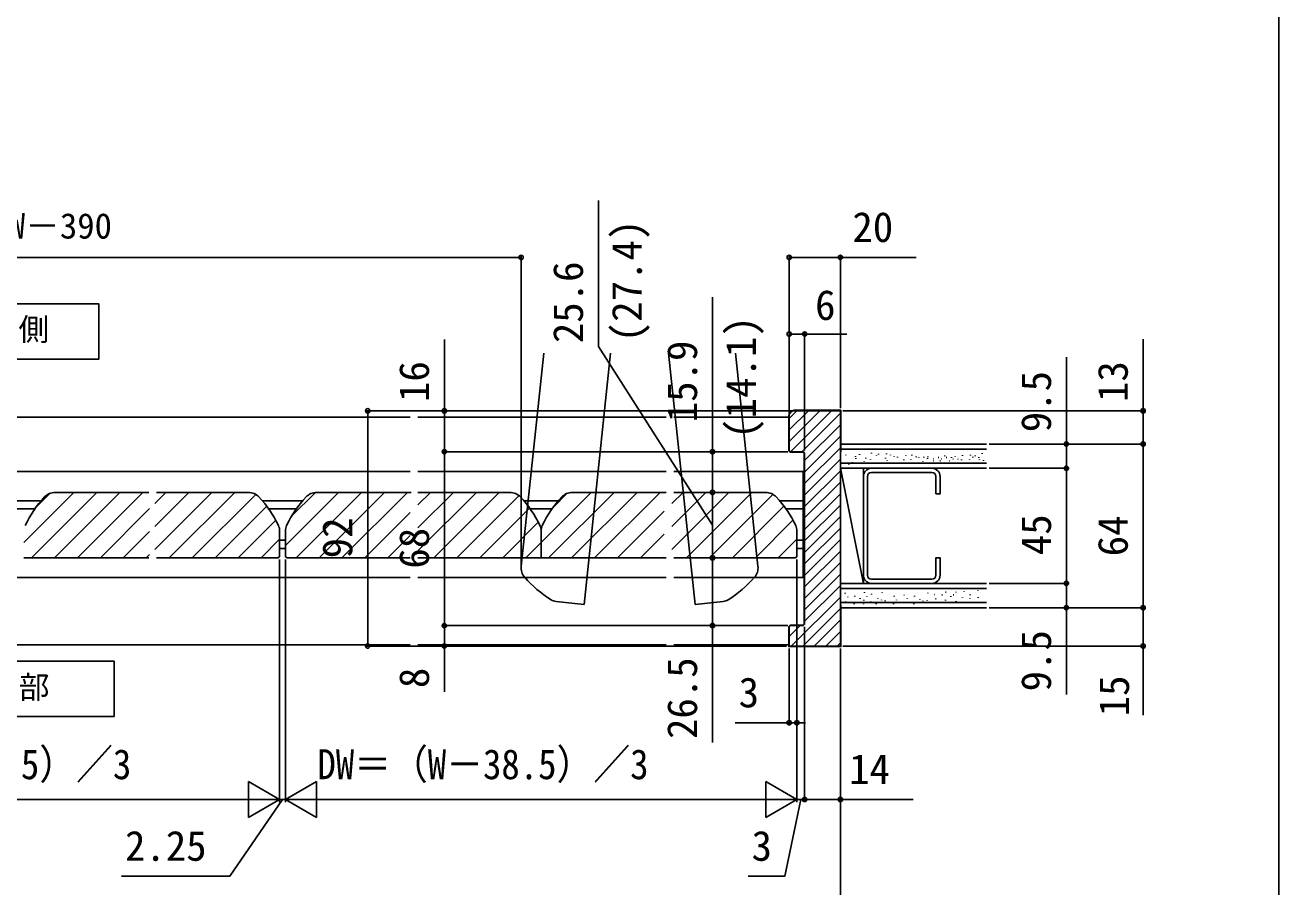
# Model space of a CAD drawing. Units: millimetres, scale not verified. Extents: x -700 to 700, y -1045 to 1039.
# Drawn here: x 209.7 to 700, y -334.4 to 2.6 of the extents above; entities that cross this region are included whole.
import ezdxf
from ezdxf.enums import TextEntityAlignment as Align

# ---------------------------------------------------------------- set-up
doc = ezdxf.new("R2010")
doc.units = ezdxf.units.MM
doc.header["$LTSCALE"] = 6
for name, color, linetype in [('0-2_USER1', 3, 'Continuous'), ('0-3_YKK_11', 7, 'Continuous'), ('0-4_YKK_12', 2, 'Continuous'), ('0-7_YKK_D', 6, 'Continuous'), ('0-8_YKK_ZWAK', 7, 'Continuous'), ('0-9_YSS_K', 3, 'Continuous')]:
    doc.layers.add(name, color=color, linetype=linetype)
doc.styles.add('ＭＳ ゴシック', font='')
doc.styles.get('ＭＳ ゴシック').set_extended_font_data('MS Gothic')

msp = doc.modelspace()

# ---------------------------------------------------------------- linework, layer by layer
at = {"layer": '0-2_USER1'}
for points in [[(180.71, -106.382), (238.49, -106.382), (238.49, -128.048), (180.71, -128.048)], [(168.72, -246.1), (244.487, -246.1), (244.487, -267.766), (168.72, -267.766)]]:
    msp.add_lwpolyline(points, close=True, dxfattribs=at)
at = {"layer": '0-3_YKK_11'}
for p, q in [((508.3, -150.238), (508.3, -163.821)), ((528.7, -148.038), (510.5, -148.038)), ((528.7, -164.238), (528.7, -148.038)), ((528.5, -164.238), (528.7, -164.238)), ((528.7, -224.238), (528.5, -224.238))]:
    msp.add_line(p, q, dxfattribs=at)
for points in [[(528.5, -169.238), (528.5, -240.238), (508.5, -240.238), (508.5, -232.738), (509, -232.238), (514, -232.238), (514.5, -231.738), (514.5, -164.738), (514, -164.238), (509, -164.238), (508.5, -163.738), (508.5, -150.238)], [(510.5, -148.238), (528.5, -148.238), (528.5, -169.238)], [(508.3, -163.821), (508.917, -164.438), (513.917, -164.438), (514.3, -164.821), (514.3, -231.655), (513.917, -232.038), (508.917, -232.038), (508.3, -232.655), (508.3, -240.438), (528.7, -240.438), (528.7, -224.238)]]:
    msp.add_lwpolyline(points, dxfattribs=at)
for radius in [2.2, 2]:
    msp.add_arc((510.5, -150.238), radius, 90.00001, 179.99999, dxfattribs=at)
at = {"layer": '0-4_YKK_12'}
for p, q in [((403.709, -209.035), (412.494, -125.738)), ((428.282, -223.936), (438.638, -125.738)), ((471.718, -223.936), (461.362, -125.738)), ((496.291, -209.035), (487.506, -125.738)), ((58.85, -150.738), (360.35, -150.738)), ((363.35, -150.738), (460.35, -150.738)), ((463.35, -150.738), (508.5, -150.738)), ((360.35, -172.038), (58.85, -172.038)), ((460.35, -172.038), (363.35, -172.038)), ((514, -172.038), (463.35, -172.038)), ((514, -172.038), (514, -213.438)), ((209.25, -199.701), (228.814, -180.138)), ((212.194, -205.738), (237.794, -180.138)), ((213.915, -186.056), (219.458, -180.513)), ((221.174, -205.738), (246.774, -180.138)), ((258.1, -180.138), (221.492, -180.138)), ((230.154, -205.738), (255.754, -180.138)), ((260.4, -184.472), (264.735, -180.138)), ((260.4, -193.453), (273.715, -180.138)), ((260.4, -202.433), (282.695, -180.138)), ((297.008, -180.138), (261.1, -180.138)), ((266.075, -205.738), (291.675, -180.138)), ((275.056, -205.738), (299.88, -180.914)), ((311.5, -200.919), (332.281, -180.138)), ((313.812, -189.626), (323.282, -180.156)), ((315.661, -205.738), (341.261, -180.138)), ((323.742, -180.138), (360.688, -180.138)), ((324.641, -205.738), (350.241, -180.138)), ((333.622, -205.738), (359.222, -180.138)), ((363.35, -180.138), (399.258, -180.138)), ((363.35, -184.99), (368.202, -180.138)), ((363.35, -193.97), (377.182, -180.138)), ((363.35, -202.95), (386.162, -180.138)), ((369.543, -205.738), (395.143, -180.138)), ((411.5, -199.701), (431.064, -180.138)), ((414.444, -205.738), (440.044, -180.138)), ((416.165, -186.056), (421.708, -180.513)), ((423.424, -205.738), (449.024, -180.138)), ((460.35, -180.138), (423.742, -180.138)), ((432.404, -205.738), (458.004, -180.138)), ((462.65, -184.472), (466.985, -180.138)), ((462.65, -193.453), (475.965, -180.138)), ((462.65, -202.433), (484.945, -180.138)), ((499.258, -180.138), (463.35, -180.138)), ((468.325, -205.738), (493.925, -180.138)), ((477.306, -205.738), (502.13, -180.914)), ((202.468, -183.388), (215.693, -183.388)), ((284.036, -205.738), (304.215, -185.558)), ((302.468, -183.388), (318.282, -183.388)), ((378.523, -205.738), (402.849, -181.411)), ((387.503, -205.738), (406.982, -186.259)), ((404.718, -183.388), (417.943, -183.388)), ((486.286, -205.738), (506.465, -185.558)), ((505.057, -183.388), (514, -183.388)), ((204.968, -186.588), (213.252, -186.588)), ((239.135, -205.738), (258.4, -186.472)), ((293.016, -205.738), (307.73, -191.024)), ((304.968, -186.588), (315.782, -186.588)), ((342.602, -205.738), (360.35, -187.99)), ((407.218, -186.588), (415.502, -186.588)), ((441.385, -205.738), (459.65, -187.472)), ((495.266, -205.738), (509.98, -191.024)), ((507.498, -186.588), (514, -186.588)), ((248.115, -205.738), (258.4, -195.453)), ((309.25, -195.138), (309.25, -205.411)), ((311.5, -195.138), (311.5, -205.411)), ((396.483, -205.738), (410.401, -191.82)), ((411.5, -195.138), (411.5, -205.738)), ((411.5, -195.138), (411.5, -205.738)), ((511.5, -195.138), (511.5, -205.411)), ((301.996, -205.738), (309.25, -198.484)), ((309.25, -198.888), (311.5, -198.888)), ((351.582, -205.738), (360.35, -196.97)), ((405.464, -205.738), (411.5, -199.701)), ((450.365, -205.738), (459.65, -196.453)), ((504.246, -205.738), (511.5, -198.484)), ((511.5, -198.888), (514, -198.888)), ((258.1, -205.738), (209.25, -205.738)), ((257.095, -205.738), (258.4, -204.433)), ((308.55, -205.738), (261.1, -205.738)), ((308.55, -205.738), (309.25, -205.411)), ((309.25, -202.088), (311.5, -202.088)), ((312.2, -205.738), (311.5, -205.411)), ((312.2, -205.738), (360.35, -205.738)), ((363.35, -205.738), (411.5, -205.738)), ((460.35, -205.738), (411.5, -205.738)), ((459.345, -205.738), (459.65, -205.433)), ((510.8, -205.738), (463.35, -205.738)), ((510.8, -205.738), (511.5, -205.411)), ((511.5, -202.088), (514, -202.088)), ((58.85, -213.438), (360.35, -213.438)), ((363.35, -213.438), (460.35, -213.438)), ((463.35, -213.438), (514, -213.438)), ((474.313, -213.438), (514, -213.438)), ((417.343, -222.782), (428.282, -223.936)), ((482.657, -222.782), (471.718, -223.936)), ((58.85, -239.738), (360.35, -239.738)), ((363.35, -239.738), (460.35, -239.738)), ((463.35, -239.738), (508.5, -239.738))]:
    msp.add_line(p, q, dxfattribs=at)
for centre, radius, start, end in [((221.492, -185.838), 5.7, 90, 136.77834), ((297.008, -185.838), 5.7, 43.22166, 90), ((323.742, -185.838), 5.7, 90, 136.77834), ((399.258, -185.838), 5.7, 43.22166, 90), ((423.742, -185.838), 5.7, 90, 136.77834), ((499.258, -185.838), 5.7, 43.22166, 90), ((249.183, -211.861), 43.7, 136.77834, 154.60847), ((269.317, -211.861), 43.7, 25.39153, 43.22166), ((351.433, -211.861), 43.7, 136.77834, 154.60847), ((371.567, -211.861), 43.7, 25.39153, 43.22166), ((451.433, -211.861), 43.7, 136.77834, 154.60847), ((471.567, -211.861), 43.7, 25.39153, 43.22166), ((304.55, -195.138), 4.7, 0, 25.39153), ((316.2, -195.138), 4.7, 154.60847, 180), ((406.8, -195.138), 4.7, 0, 25.39153), ((416.2, -195.138), 4.7, 154.60847, 180), ((506.8, -195.138), 4.7, 0, 25.39153), ((409.378, -209.633), 5.7, 173.98, 220.75834), ((490.622, -209.633), 5.7, 319.24166, 6.02), ((438.162, -184.823), 43.7, 220.75834, 238.58847), ((461.838, -184.823), 43.7, 301.41153, 319.24166), ((417.836, -218.108), 4.7, 238.58847, 263.98), ((482.164, -218.108), 4.7, 276.02, 301.41153)]:
    msp.add_arc(centre, radius, start, end, dxfattribs=at)
at = {"layer": '0-7_YKK_D'}
for p, q in [((14.791, -88.238), (403.678, -88.238)), ((403.678, -208.633), (403.678, -87.238)), ((508.5, -149.238), (508.5, -87.238)), ((528.5, -147.238), (528.5, -87.238)), ((508.5, -149.238), (508.5, -117.238)), ((514.5, -163.738), (514.5, -117.238)), ((509.5, -148.238), (342.678, -148.238)), ((343.678, -148.238), (343.678, -240.238)), ((509.5, -148.238), (372.678, -148.238)), ((529.5, -148.238), (647.906, -148.238)), ((586.678, -161.235), (617.906, -161.235)), ((587.906, -161.238), (647.906, -161.238)), ((587.906, -161.238), (647.906, -161.238)), ((646.906, -225.235), (646.906, -161.238)), ((508, -164.238), (372.678, -164.238)), ((506.5, -164.238), (372.678, -164.238)), ((373.678, -164.238), (373.678, -232.238)), ((508, -164.238), (477.5, -164.238)), ((586.678, -170.735), (617.906, -170.735)), ((586.678, -170.735), (617.906, -170.735)), ((616.906, -170.735), (616.906, -215.735)), ((498.258, -180.138), (477.5, -180.138)), ((498.258, -180.138), (477.5, -180.138)), ((478.5, -180.138), (478.5, -205.738)), ((506.5, -205.738), (477.5, -205.738)), ((506.5, -205.738), (477.5, -205.738)), ((309.25, -206.411), (309.25, -301.238)), ((309.25, -206.411), (309.25, -301.238)), ((311.5, -206.411), (311.5, -301.238)), ((311.5, -206.411), (311.5, -301.238)), ((511.5, -206.411), (511.5, -301.238)), ((511.5, -206.411), (511.5, -301.238)), ((511.5, -206.411), (511.5, -271.238)), ((586.678, -215.735), (617.906, -215.735)), ((586.678, -215.735), (617.906, -215.735)), ((586.678, -225.235), (647.906, -225.235)), ((586.678, -225.235), (647.906, -225.235)), ((586.678, -225.235), (617.906, -225.235)), ((508, -232.238), (372.678, -232.238)), ((508, -232.238), (372.678, -232.238)), ((508, -232.238), (477.5, -232.238)), ((514.5, -232.738), (514.5, -301.238)), ((514.5, -232.738), (514.5, -301.238)), ((506.5, -240.238), (342.678, -240.238)), ((507.5, -240.238), (372.678, -240.238)), ((529.5, -240.238), (647.906, -240.238)), ((508.5, -241.238), (508.5, -271.238)), ((528.5, -241.238), (528.5, -361.238)), ((528.5, -241.238), (528.5, -301.238)), ((508.5, -270.238), (487.427, -270.238)), ((511.5, -270.238), (508.5, -270.238)), ((511.5, -270.238), (514.9, -270.238)), ((309.25, -300.238), (297.126, -293.238)), ((297.126, -293.238), (297.126, -307.238)), ((311.5, -300.238), (323.624, -293.238)), ((323.624, -307.238), (323.624, -293.238)), ((511.5, -300.238), (499.376, -293.238)), ((499.376, -293.238), (499.376, -307.238)), ((123.25, -300.238), (295.25, -300.238)), ((309.25, -300.238), (285.001, -300.238)), ((309.25, -300.238), (297.126, -307.238)), ((309.25, -300.238), (305.85, -300.238)), ((309.25, -300.238), (311.5, -300.238)), ((309.25, -300.238), (311.5, -300.238)), ((311.5, -300.238), (314.9, -300.238)), ((311.5, -300.238), (323.624, -307.238)), ((311.5, -300.238), (335.749, -300.238)), ((325.5, -300.238), (497.5, -300.238)), ((511.5, -300.238), (487.251, -300.238)), ((511.5, -300.238), (499.376, -307.238)), ((511.5, -300.238), (508.1, -300.238)), ((511.5, -300.238), (514.5, -300.238)), ((511.5, -300.238), (514.5, -300.238)), ((514.5, -300.238), (517.9, -300.238))]:
    msp.add_line(p, q, dxfattribs=at)
for points in [[(478.5, -192.938), (433.887, -123.094), (433.887, -66.003)], [(508.5, -88.238), (528.5, -88.238), (558.173, -88.238)], [(478.5, -180.138), (478.5, -164.238), (478.5, -103.747)], [(373.678, -164.238), (373.678, -148.238), (373.678, -120.292)], [(508.5, -118.238), (514.5, -118.238), (530.991, -118.238)], [(646.906, -161.238), (646.906, -148.238), (646.906, -120.201)], [(616.906, -170.735), (616.906, -161.235), (616.906, -127.289)], [(478.5, -205.738), (478.5, -232.238), (478.5, -277.911)], [(616.906, -215.735), (616.906, -225.235), (616.906, -259.18)], [(646.906, -225.235), (646.906, -240.238), (646.906, -267.274)], [(373.678, -232.238), (373.678, -240.238), (373.678, -258.092)], [(310.375, -300.238), (289.724, -330.238), (247.451, -330.238)], [(513, -300.238), (506.751, -330.238), (492.479, -330.238)], [(514.5, -300.238), (528.5, -300.238), (556.991, -300.238)]]:
    msp.add_lwpolyline(points, dxfattribs=at)
for centre in [(403.678, -88.238), (508.5, -88.238), (528.5, -88.238), (508.5, -118.238), (514.5, -118.238), (343.678, -148.238), (373.678, -148.238), (646.906, -148.238), (616.906, -161.235), (646.906, -161.238), (646.906, -161.238), (373.678, -164.238), (373.678, -164.238), (478.5, -164.238), (616.906, -170.735), (616.906, -170.735), (478.5, -180.138), (478.5, -180.138), (478.5, -205.738), (478.5, -205.738), (616.906, -215.735), (616.906, -215.735), (616.906, -225.235), (646.906, -225.235), (646.906, -225.235), (373.678, -232.238), (373.678, -232.238), (478.5, -232.238), (343.678, -240.238), (373.678, -240.238), (646.906, -240.238), (508.5, -270.238), (511.5, -270.238), (514.5, -300.238), (514.5, -300.238), (528.5, -300.238)]:
    msp.add_circle(centre, 0.85, dxfattribs=at)
at = {"layer": '0-8_YKK_ZWAK'}
msp.add_lwpolyline([(-700, -1044.6), (700, -1044.6), (700, 995.4)], dxfattribs=at)
at = {"layer": '0-9_YSS_K'}
for p, q in [((508.5, -151.255), (511.517, -148.238)), ((508.5, -155.745), (516.007, -148.238)), ((508.5, -160.235), (520.498, -148.238)), ((508.994, -164.232), (524.988, -148.238)), ((513.478, -164.238), (528.5, -149.216)), ((514.5, -167.706), (528.5, -153.706)), ((514.5, -172.196), (528.5, -158.196)), ((528.5, -161.235), (585.678, -161.235)), ((528.5, -170.735), (528.5, -161.235)), ((514.5, -176.686), (528.5, -162.686)), ((528.5, -163.235), (585.678, -163.235)), ((530.603, -165.414), (530.603, -165.614)), ((534.376, -166.007), (534.376, -166.207)), ((536.039, -165.228), (536.039, -165.428)), ((538.407, -166.686), (538.407, -166.886)), ((540.682, -164.722), (540.682, -164.922)), ((542.663, -165.67), (542.663, -165.87)), ((543.371, -165.066), (543.371, -165.266)), ((546.171, -166.632), (546.171, -166.832)), ((546.511, -164.953), (546.511, -165.153)), ((548.101, -165.447), (548.101, -165.647)), ((549.558, -166.099), (549.558, -166.299)), ((550.793, -166.26), (550.793, -166.46)), ((554.139, -165.704), (554.139, -165.904)), ((556.494, -165.507), (556.494, -165.707)), ((558.176, -166.152), (558.176, -166.352)), ((559.186, -166.32), (559.186, -166.52)), ((561.204, -166.292), (561.204, -166.492)), ((562.659, -166.159), (562.659, -166.359)), ((566.98, -166.56), (566.78, -166.56)), ((569.491, -165.794), (569.291, -165.794)), ((570.119, -166.526), (569.919, -166.526)), ((571.976, -166.423), (571.976, -166.623)), ((573.353, -165.932), (573.353, -166.132)), ((576.272, -165.617), (576.272, -165.817)), ((579.412, -165.505), (579.412, -165.705)), ((580.342, -166.276), (580.342, -166.476)), ((581.259, -165.744), (581.259, -165.944)), ((582.716, -166.396), (582.716, -166.596)), ((583.95, -164.847), (583.95, -165.047)), ((514.5, -181.176), (528.5, -167.176)), ((528.5, -168.735), (585.678, -168.735)), ((528.5, -170.735), (585.678, -170.735)), ((537.5, -215.735), (528.5, -170.735)), ((531.841, -169.009), (531.841, -169.209)), ((533.298, -168.371), (533.298, -168.571)), ((534.532, -166.822), (534.532, -167.022)), ((537.5, -215.735), (537.5, -170.735)), ((537.764, -167.897), (537.764, -168.097)), ((540.291, -167.13), (540.291, -167.33)), ((540.7, -170.735), (564.3, -170.735)), ((546.875, -167.481), (546.875, -167.681)), ((553.352, -167.336), (553.352, -167.536)), ((556.043, -167.224), (556.043, -167.424)), ((560.753, -168.009), (560.753, -168.209)), ((562.592, -166.781), (562.592, -166.981)), ((565.097, -167.049), (564.897, -167.049)), ((565.097, -167.782), (564.897, -167.782)), ((567.608, -167.782), (567.408, -167.782)), ((568.236, -167.049), (568.036, -167.049)), ((571.375, -167.782), (571.175, -167.782)), ((572.681, -166.997), (572.681, -167.197)), ((574.629, -167.115), (574.429, -167.115)), ((575.821, -167.334), (575.821, -167.534)), ((578.961, -167.222), (578.961, -167.422)), ((582.941, -167.261), (582.941, -167.461)), ((584.538, -167.546), (584.538, -167.746)), ((514.5, -185.666), (528.5, -171.666)), ((514.5, -190.156), (528.5, -176.156)), ((537.5, -212.535), (537.5, -173.935)), ((539.1, -173.935), (539.1, -212.535)), ((564.3, -172.335), (540.7, -172.335)), ((565.9, -180.735), (565.9, -173.935)), ((514.5, -194.646), (528.5, -180.646)), ((514.5, -199.137), (528.5, -185.137)), ((514.5, -203.627), (528.5, -189.627)), ((514.5, -208.117), (528.5, -194.117)), ((514.5, -212.607), (528.5, -198.607)), ((514.5, -217.097), (528.5, -203.097)), ((514.5, -221.587), (528.5, -207.587)), ((514.5, -226.077), (528.5, -212.077)), ((540.7, -214.135), (564.3, -214.135)), ((514.5, -230.568), (528.5, -216.568)), ((528.5, -215.735), (585.678, -215.735)), ((528.5, -217.735), (585.678, -217.735)), ((530.425, -219.481), (530.425, -219.681)), ((537.892, -219.211), (537.892, -219.411)), ((540.693, -219.867), (540.693, -220.067)), ((564.3, -215.735), (540.7, -215.735)), ((544.793, -219.127), (544.793, -219.327)), ((553.478, -220.203), (553.478, -220.403)), ((562.659, -219.369), (562.659, -219.569)), ((565.493, -220.044), (565.293, -220.044)), ((568.383, -220.164), (568.183, -220.164)), ((569.861, -219.221), (569.661, -219.221)), ((572.818, -220.164), (572.618, -220.164)), ((573.804, -219.221), (573.604, -219.221)), ((576.926, -218.884), (576.926, -219.084)), ((579.322, -220.105), (579.322, -220.305)), ((582.308, -218.47), (582.308, -218.67)), ((509.32, -240.238), (528.5, -221.058)), ((528.5, -223.235), (585.678, -223.235)), ((528.5, -225.235), (585.678, -225.235)), ((530.57, -222.766), (530.57, -222.966)), ((531.434, -220.939), (531.434, -221.139)), ((532.457, -223.007), (532.457, -223.207)), ((533.914, -223.659), (533.914, -223.859)), ((534.139, -220.652), (534.139, -220.852)), ((536.21, -221.566), (536.21, -221.766)), ((537.553, -223.68), (537.553, -223.88)), ((537.667, -222.217), (537.667, -222.417)), ((538.902, -220.668), (538.902, -220.868)), ((540.468, -222.874), (540.468, -223.074)), ((542.534, -223.644), (542.534, -223.844)), ((543.111, -221.482), (543.111, -221.682)), ((544.568, -222.134), (544.568, -222.334)), ((546.075, -222.453), (546.075, -222.653)), ((547.81, -223.007), (547.81, -223.207)), ((549.267, -223.659), (549.267, -223.859)), ((549.493, -220.652), (549.493, -220.852)), ((550.502, -222.11), (550.502, -222.31)), ((552.916, -223.126), (552.916, -223.326)), ((554.644, -221.49), (554.644, -221.69)), ((555.833, -223.007), (555.833, -223.207)), ((557.289, -223.659), (557.289, -223.859)), ((557.515, -220.652), (557.515, -220.852)), ((559.648, -221.858), (559.648, -222.058)), ((560.753, -222.509), (560.753, -222.709)), ((562.434, -222.376), (562.434, -222.576)), ((565.918, -221.741), (565.718, -221.741)), ((569.636, -222.227), (569.636, -222.427)), ((571.656, -220.791), (571.656, -220.991)), ((573.786, -222.697), (573.786, -222.897)), ((576.253, -221.239), (576.253, -221.439)), ((579.168, -221.582), (579.168, -221.782)), ((582.439, -221.168), (582.439, -221.368)), ((513.81, -240.238), (528.5, -225.548)), ((518.3, -240.238), (528.5, -230.038)), ((508.5, -236.568), (512.83, -232.238)), ((522.79, -240.238), (528.5, -234.528)), ((527.28, -240.238), (528.5, -239.018))]:
    msp.add_line(p, q, dxfattribs=at)
for points in [[(567.5, -173.935), (567.5, -180.735), (565.9, -180.735)], [(565.9, -212.535), (565.9, -205.735), (567.5, -205.735), (567.5, -212.535)]]:
    msp.add_lwpolyline(points, dxfattribs=at)
for centre, radius, start, end in [((540.7, -173.935), 3.2, 90, 180), ((564.3, -173.935), 3.2, 360, 90), ((540.7, -173.935), 1.6, 90, 180), ((564.3, -173.935), 1.6, 0, 90), ((540.7, -212.535), 3.2, 180, 270), ((540.7, -212.535), 1.6, 180, 270), ((564.3, -212.535), 1.6, 270, 0), ((564.3, -212.535), 3.2, 270, 0)]:
    msp.add_arc(centre, radius, start, end, dxfattribs=at)

# ---------------------------------------------------------------- texts
at = {"layer": '0-2_USER1', "style": 'ＭＳ ゴシック'}
for s, p in [('室内側', (183.114, -123.42)), ('収納内部', (171.25, -263.351))]:
    msp.add_text(s, height=8.798, dxfattribs=at).set_placement(p, align=Align.BOTTOM_LEFT)
at = {"layer": '0-7_YKK_D', "style": 'ＭＳ ゴシック'}
for s, height, p in [('有効開口寸法＝W－390', 9.971, (107.737, -83.883)), ('20', 11.73, (533.218, -85.738)), ('6', 11.73, (518.627, -116.238)), ('3', 11.73, (488.745, -267.738)), ('14', 11.73, (531.945, -297.738)), ('2.25', 11.73, (248.769, -327.738)), ('3', 11.73, (493.797, -327.738))]:
    msp.add_text(s, height=height, dxfattribs=at).set_placement(p, align=Align.BOTTOM_LEFT)
for s, p in [('(27.4)', (454.387, -121.412)), ('25.6', (431.387, -121.776)), ('(14.1)', (499, -159.156)), ('15.9', (476, -152.701)), ('16', (371.178, -144.792)), ('13', (644.406, -144.792)), ('9.5', (614.406, -156.607)), ('92', (341.178, -205.92)), ('45', (614.406, -204.689)), ('64', (644.406, -205.145)), ('68', (371.178, -209.965)), ('9.5', (614.406, -257.953)), ('8', (371.178, -256.683)), ('26.5', (476, -276.592)), ('15', (644.906, -267.729))]:
    msp.add_text(s, height=11.73, rotation=90, dxfattribs=at).set_placement(p, align=Align.BOTTOM_LEFT)
at = {"layer": '0-7_YKK_D', "style": 'ＭＳ ゴシック', "width": 0.9}
for p in [(121.786, -295.829), (324.036, -295.829)]:
    msp.add_text('DW＝（W－38.5）／3', height=11.73, dxfattribs=at).set_placement(p, align=Align.BOTTOM_LEFT)

doc.saveas('drawing.dxf')
